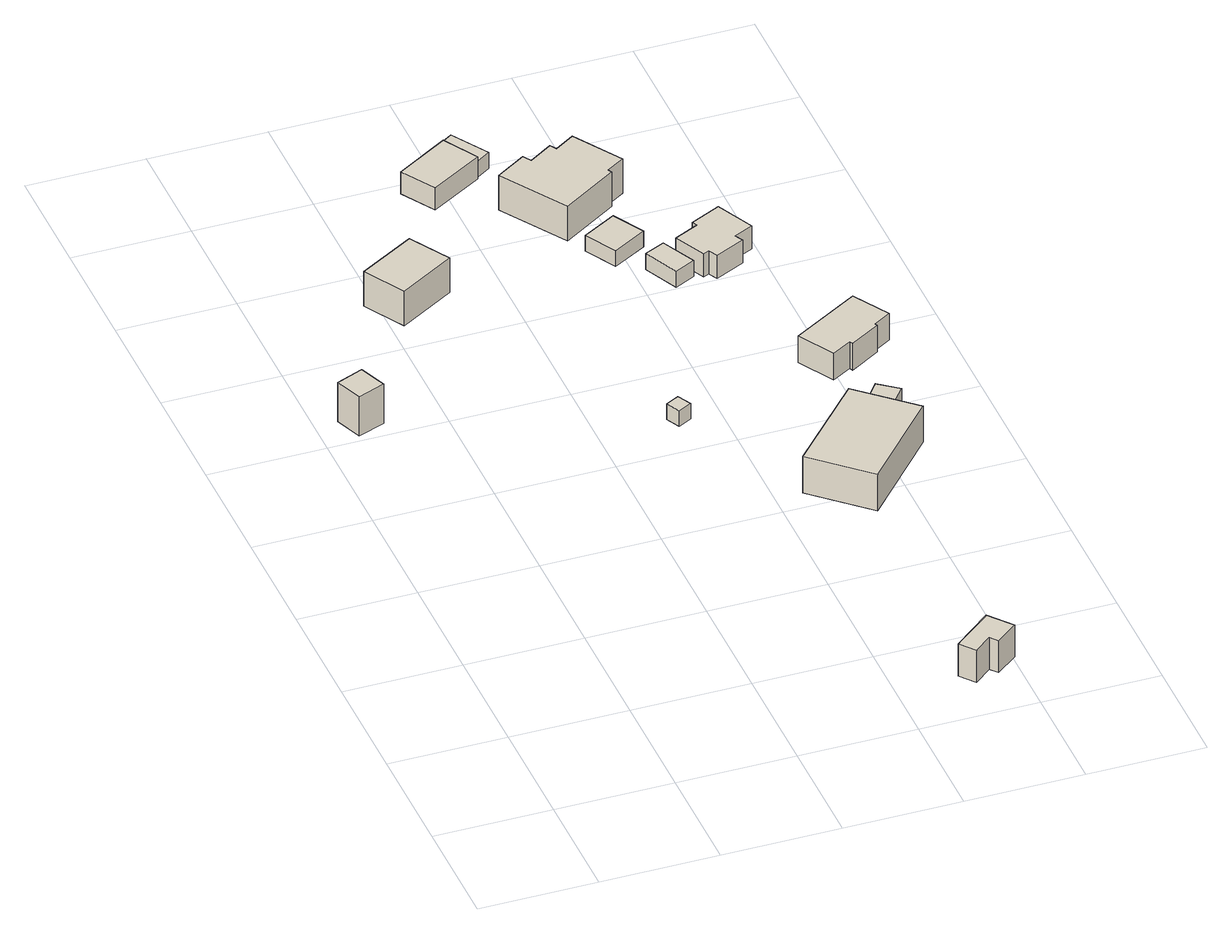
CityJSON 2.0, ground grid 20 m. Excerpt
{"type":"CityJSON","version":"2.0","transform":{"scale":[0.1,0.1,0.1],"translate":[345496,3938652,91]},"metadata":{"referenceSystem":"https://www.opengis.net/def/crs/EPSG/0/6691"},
"CityObjects":{
"building1":{"type":"Building","attributes":{"usage":"422","measuredHeight":8,"storeysAboveGround":1,"BuildingIDAttribute.prefecture":"14","BuildingIDAttribute.city":"14151","BuildingDetailAttribute.totalFloorArea":21.32,"BuildingDetailAttribute.buildingFootprintArea":21.32,"BuildingDetailAttribute.buildingStructureType":"601","BuildingDetailAttribute.buildingStructureOrgType":"1","BuildingDetailAttribute.orgUsage":"138","BuildingDetailAttribute.surveyYear":2015},"geometry":[{"type":"Solid","lod":"1","boundaries":[[[[0,1,2,3]],[[2,4,5,3]],[[1,6,4,2]],[[0,7,6,1]],[[3,5,7,0]],[[4,6,7,5]]]]}]},
"building2":{"type":"Building","attributes":{"usage":"411","measuredHeight":6.9,"storeysAboveGround":2,"BuildingIDAttribute.prefecture":"14","BuildingIDAttribute.city":"14151","BuildingDetailAttribute.totalFloorArea":172.24,"BuildingDetailAttribute.buildingFootprintArea":86.12,"BuildingDetailAttribute.buildingStructureType":"610","BuildingDetailAttribute.buildingStructureOrgType":"2","BuildingDetailAttribute.orgUsage":"10","BuildingDetailAttribute.surveyYear":2015},"geometry":[{"type":"Solid","lod":"1","boundaries":[[[[8,9,10,11]],[[10,12,13,11]],[[9,14,12,10]],[[8,15,14,9]],[[11,13,15,8]],[[12,14,15,13]]]]}]},
"building3":{"type":"Building","attributes":{"usage":"411","measuredHeight":10.8,"storeysAboveGround":1,"BuildingIDAttribute.prefecture":"14","BuildingIDAttribute.city":"14151","BuildingDetailAttribute.totalFloorArea":30.94,"BuildingDetailAttribute.buildingFootprintArea":30.94,"BuildingDetailAttribute.buildingStructureType":"601","BuildingDetailAttribute.buildingStructureOrgType":"1","BuildingDetailAttribute.orgUsage":"10","BuildingDetailAttribute.surveyYear":2015},"geometry":[{"type":"Solid","lod":"1","boundaries":[[[[16,17,18,19,20,21]],[[20,22,23,21]],[[19,24,22,20]],[[18,25,24,19]],[[17,26,25,18]],[[16,27,26,17]],[[21,23,27,16]],[[22,24,25,26,27,23]]]]}]},
"building4":{"type":"Building","attributes":{"BuildingIDAttribute.prefecture":"14","BuildingIDAttribute.city":"14151","BuildingDetailAttribute.surveyYear":2015},"geometry":[{"type":"Solid","lod":"1","boundaries":[[[[28,29,30,31]],[[30,32,33,31]],[[29,34,32,30]],[[28,35,34,29]],[[31,33,35,28]],[[32,34,35,33]]]]}]},
"building5":{"type":"Building","attributes":{"usage":"411","measuredHeight":4.9,"storeysAboveGround":1,"BuildingIDAttribute.prefecture":"14","BuildingIDAttribute.city":"14151","BuildingDetailAttribute.totalFloorArea":72.28,"BuildingDetailAttribute.buildingFootprintArea":72.28,"BuildingDetailAttribute.buildingStructureType":"601","BuildingDetailAttribute.buildingStructureOrgType":"1","BuildingDetailAttribute.orgUsage":"10","BuildingDetailAttribute.surveyYear":2015},"geometry":[{"type":"Solid","lod":"1","boundaries":[[[[36,37,38,39]],[[38,40,41,39]],[[37,42,40,38]],[[36,43,42,37]],[[39,41,43,36]],[[40,42,43,41]]]]}]},
"building6":{"type":"Building","attributes":{"measuredHeight":4,"BuildingIDAttribute.prefecture":"14","BuildingIDAttribute.city":"14151","BuildingDetailAttribute.surveyYear":2015},"geometry":[{"type":"Solid","lod":"1","boundaries":[[[[44,45,46,47]],[[46,48,49,47]],[[45,50,48,46]],[[44,51,50,45]],[[47,49,51,44]],[[48,50,51,49]]]]}]},
"building7":{"type":"Building","attributes":{"usage":"411","measuredHeight":10,"storeysAboveGround":2,"BuildingIDAttribute.prefecture":"14","BuildingIDAttribute.city":"14151","BuildingDetailAttribute.totalFloorArea":399.9,"BuildingDetailAttribute.buildingFootprintArea":199.95,"BuildingDetailAttribute.buildingStructureType":"601","BuildingDetailAttribute.buildingStructureOrgType":"1","BuildingDetailAttribute.orgUsage":"10","BuildingDetailAttribute.surveyYear":2015},"geometry":[{"type":"Solid","lod":"1","boundaries":[[[[52,53,54,55]],[[54,56,57,55]],[[53,58,56,54]],[[52,59,58,53]],[[55,57,59,52]],[[56,58,59,57]]]]}]},
"building8":{"type":"Building","attributes":{"usage":"411","measuredHeight":3.2,"storeysAboveGround":1,"BuildingIDAttribute.prefecture":"14","BuildingIDAttribute.city":"14151","BuildingDetailAttribute.totalFloorArea":41.53,"BuildingDetailAttribute.buildingFootprintArea":41.53,"BuildingDetailAttribute.buildingStructureType":"610","BuildingDetailAttribute.buildingStructureOrgType":"2","BuildingDetailAttribute.orgUsage":"10","BuildingDetailAttribute.surveyYear":2015},"geometry":[{"type":"Solid","lod":"1","boundaries":[[[[60,61,62,63]],[[62,64,65,63]],[[61,66,64,62]],[[60,67,66,61]],[[63,65,67,60]],[[64,66,67,65]]]]}]},
"building9":{"type":"Building","attributes":{"usage":"411","measuredHeight":8.4,"storeysAboveGround":2,"BuildingIDAttribute.prefecture":"14","BuildingIDAttribute.city":"14151","BuildingDetailAttribute.totalFloorArea":299.76,"BuildingDetailAttribute.buildingFootprintArea":149.88,"BuildingDetailAttribute.buildingStructureType":"601","BuildingDetailAttribute.buildingStructureOrgType":"1","BuildingDetailAttribute.orgUsage":"10","BuildingDetailAttribute.surveyYear":2015},"geometry":[{"type":"Solid","lod":"1","boundaries":[[[[68,69,70,71,72,73,74,75,76,77]],[[76,78,79,77]],[[75,80,78,76]],[[74,81,80,75]],[[73,82,81,74]],[[72,83,82,73]],[[71,84,83,72]],[[70,85,84,71]],[[69,86,85,70]],[[68,87,86,69]],[[77,79,87,68]],[[78,80,81,82,83,84,85,86,87,79]]]]}]},
"building10":{"type":"Building","attributes":{"usage":"411","measuredHeight":3.6,"storeysAboveGround":1,"BuildingIDAttribute.prefecture":"14","BuildingIDAttribute.city":"14151","BuildingDetailAttribute.totalFloorArea":25.01,"BuildingDetailAttribute.buildingFootprintArea":25.01,"BuildingDetailAttribute.buildingStructureType":"601","BuildingDetailAttribute.buildingStructureOrgType":"1","BuildingDetailAttribute.orgUsage":"10","BuildingDetailAttribute.surveyYear":2015},"geometry":[{"type":"Solid","lod":"1","boundaries":[[[[88,89,90,91]],[[90,92,93,91]],[[89,94,92,90]],[[88,95,94,89]],[[91,93,95,88]],[[92,94,95,93]]]]}]},
"building11":{"type":"Building","attributes":{"usage":"411","measuredHeight":5.4,"storeysAboveGround":1,"BuildingIDAttribute.prefecture":"14","BuildingIDAttribute.city":"14151","BuildingDetailAttribute.totalFloorArea":17.94,"BuildingDetailAttribute.buildingFootprintArea":17.94,"BuildingDetailAttribute.buildingStructureType":"601","BuildingDetailAttribute.buildingStructureOrgType":"1","BuildingDetailAttribute.orgUsage":"10","BuildingDetailAttribute.surveyYear":2015},"geometry":[{"type":"Solid","lod":"1","boundaries":[[[[96,97,98,99]],[[98,100,101,99]],[[97,102,100,98]],[[96,103,102,97]],[[99,101,103,96]],[[100,102,103,101]]]]}]},
"building12":{"type":"Building","attributes":{"usage":"411","measuredHeight":4.8,"storeysAboveGround":1,"BuildingIDAttribute.prefecture":"14","BuildingIDAttribute.city":"14151","BuildingDetailAttribute.totalFloorArea":79.18,"BuildingDetailAttribute.buildingFootprintArea":79.18,"BuildingDetailAttribute.buildingStructureType":"601","BuildingDetailAttribute.buildingStructureOrgType":"1","BuildingDetailAttribute.orgUsage":"10","BuildingDetailAttribute.surveyYear":2015},"geometry":[{"type":"Solid","lod":"1","boundaries":[[[[104,105,106,107,108,109,110,111,112,113]],[[112,114,115,113]],[[111,116,114,112]],[[110,117,116,111]],[[109,118,117,110]],[[108,119,118,109]],[[107,120,119,108]],[[106,121,120,107]],[[105,122,121,106]],[[104,123,122,105]],[[113,115,123,104]],[[114,116,117,118,119,120,121,122,123,115]]]]}]},
"building13":{"type":"Building","attributes":{"usage":"411","measuredHeight":7.3,"storeysAboveGround":2,"BuildingIDAttribute.prefecture":"14","BuildingIDAttribute.city":"14151","BuildingDetailAttribute.totalFloorArea":167.97,"BuildingDetailAttribute.buildingFootprintArea":83.98,"BuildingDetailAttribute.buildingStructureType":"601","BuildingDetailAttribute.buildingStructureOrgType":"1","BuildingDetailAttribute.orgUsage":"10","BuildingDetailAttribute.surveyYear":2015},"geometry":[{"type":"Solid","lod":"1","boundaries":[[[[124,125,126,127,128,129,130,131]],[[130,132,133,131]],[[129,134,132,130]],[[128,135,134,129]],[[127,136,135,128]],[[126,137,136,127]],[[125,138,137,126]],[[124,139,138,125]],[[131,133,139,124]],[[132,134,135,136,137,138,139,133]]]]}]}
},
"vertices":[
[73,946,75],[26,928,75],[8,975,75],[54,994,75],[8,975,150],[54,994,150],[26,928,150],[73,946,150],
[176,1313,19],[272,1369,19],[313,1300,19],[217,1243,19],[313,1300,85],[217,1243,85],[272,1369,85],[176,1313,85],
[776,49,68],[739,19,68],[728,32,68],[698,7,68],[677,33,68],[744,88,68],[677,33,129],[744,88,129],[698,7,129],[728,32,129],[739,19,129],[776,49,129],
[504,856,34],[527,868,34],[539,844,34],[516,832,34],[539,844,64],[516,832,64],[527,868,64],[504,856,64],
[424,1628,13],[459,1569,13],[369,1516,13],[334,1574,13],[369,1516,55],[334,1574,55],[459,1569,55],[424,1628,55],
[445,1651,13],[484,1588,13],[461,1573,13],[422,1636,13],[461,1573,44],[422,1636,44],[484,1588,44],[445,1651,44],
[728,526,30],[636,610,30],[764,751,30],[856,668,30],[764,751,99],[856,668,99],[636,610,99],[728,526,99],
[579,1283,12],[549,1337,12],[607,1370,12],[637,1316,12],[607,1370,42],[637,1316,42],[549,1337,42],[579,1283,42],
[462,1486,10],[514,1519,10],[523,1505,10],[563,1531,10],[570,1520,10],[604,1542,10],[656,1460,10],[625,1440,10],[629,1434,10],[534,1373,10],[629,1434,76],[534,1373,76],[625,1440,76],[656,1460,76],[604,1542,76],[570,1520,76],[563,1531,76],[523,1505,76],[514,1519,76],[462,1486,76],
[620,1261,11],[655,1277,11],[683,1218,11],[648,1201,11],[683,1218,42],[648,1201,42],[655,1277,42],[620,1261,42],
[828,725,21],[794,750,21],[820,784,21],[854,758,21],[820,784,71],[854,758,71],[794,750,71],[828,725,71],
[793,1257,9],[760,1241,9],[767,1227,9],[716,1203,9],[708,1219,9],[698,1214,9],[672,1268,9],[714,1288,9],[710,1297,9],[762,1322,9],[710,1297,53],[762,1322,53],[714,1288,53],[672,1268,53],[698,1214,53],[708,1219,53],[716,1203,53],[767,1227,53],[760,1241,53],[793,1257,53],
[871,1021,11],[908,959,11],[878,941,11],[880,936,11],[828,905,11],[825,911,11],[792,891,11],[756,953,11],[792,891,62],[756,953,62],[825,911,62],[828,905,62],[880,936,62],[878,941,62],[908,959,62],[871,1021,62]
]}
